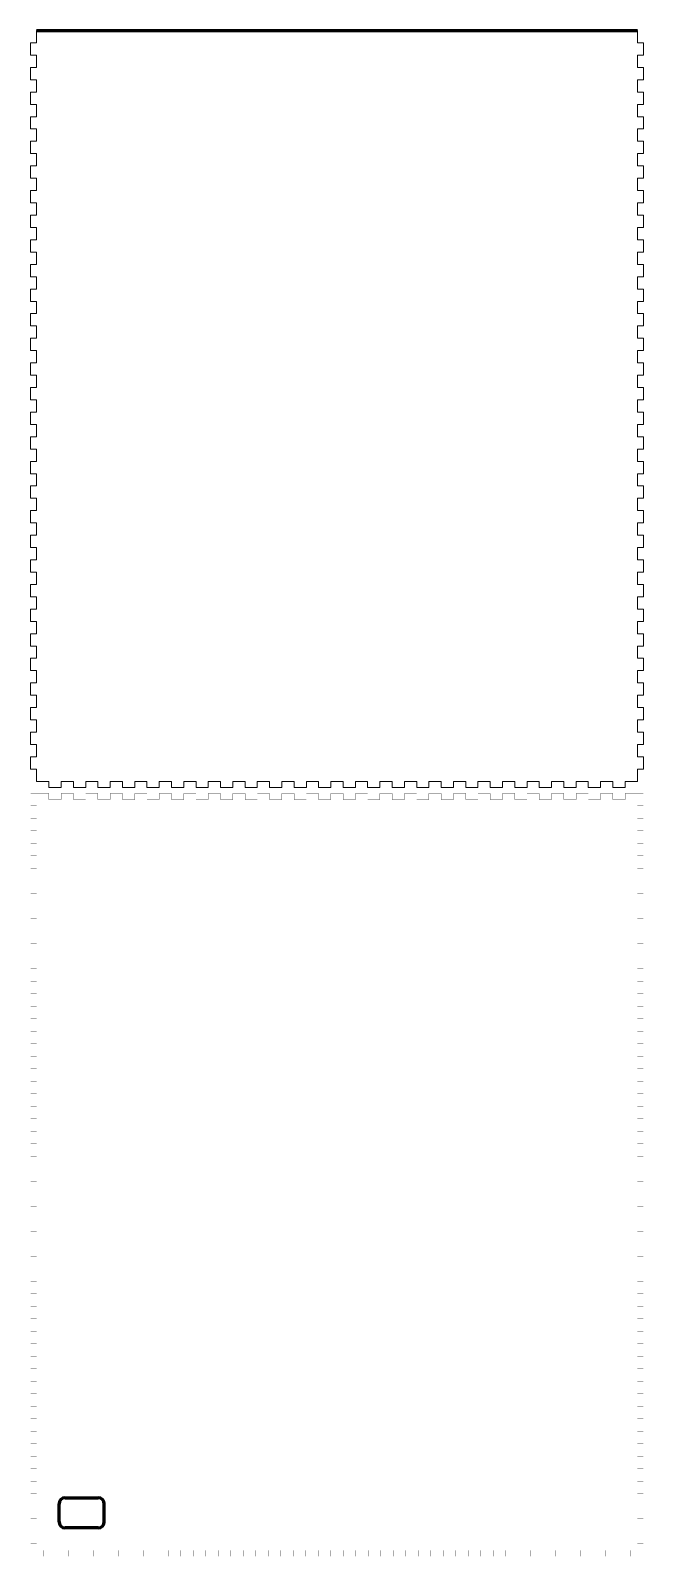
# Model space of a CAD drawing. Header units: millimetres. Extents: x 0 to 1432, y 0 to 2040.
# Drawn here: x 512 to 920, y 1024 to 2040 of the extents above; entities that cross this region are included whole.
import ezdxf

# ---------------------------------------------------------------- set-up
doc = ezdxf.new("R2010")
doc.units = ezdxf.units.MM
doc.linetypes.add('K5LT32768', pattern=[0])
doc.linetypes.add('K5LT_BASIC', pattern=[0])
doc.layers.add('1', color=7, linetype='Continuous')

msp = doc.modelspace()

# ---------------------------------------------------------------- linework, layer by layer
at = {"layer": '1', "color": 143, "linetype": 'K5LT_BASIC', "lineweight": 60, "true_color": 0x33acca}
for p, q in [((516, 2040), (916, 2040)), ((531, 1047), (531, 1059)), ((535, 1063), (557, 1063)), ((561, 1047), (561, 1059)), ((557, 1043), (535, 1043))]:
    msp.add_line(p, q, dxfattribs=at)
at = {"layer": '1', "color": 7, "linetype": 'K5LT32768', "lineweight": 18}
for p, q in [((516, 2040), (516, 2031.8)), ((916, 2031.8), (916, 2040)), ((516, 2031.8), (512, 2031.8)), ((512, 2031.8), (512, 2023.61)), ((512, 2023.61), (516, 2023.61)), ((516, 2023.61), (516, 2015.41)), ((920, 2031.8), (916, 2031.8)), ((916, 2015.41), (916, 2023.61)), ((916, 2023.61), (920, 2023.61)), ((920, 2023.61), (920, 2031.8)), ((516, 2015.41), (512, 2015.41)), ((512, 2015.41), (512, 2007.21)), ((920, 2015.41), (916, 2015.41)), ((920, 2007.21), (920, 2015.41)), ((512, 2007.21), (516, 2007.21)), ((516, 2007.21), (516, 1999.02)), ((916, 1999.02), (916, 2007.21)), ((916, 2007.21), (920, 2007.21)), ((516, 1999.02), (512, 1999.02)), ((512, 1999.02), (512, 1990.82)), ((920, 1999.02), (916, 1999.02)), ((920, 1990.82), (920, 1999.02)), ((512, 1990.82), (516, 1990.82)), ((516, 1982.62), (512, 1982.62)), ((512, 1982.62), (512, 1974.43)), ((516, 1990.82), (516, 1982.62)), ((916, 1982.62), (916, 1990.82)), ((916, 1990.82), (920, 1990.82)), ((920, 1982.62), (916, 1982.62)), ((920, 1974.43), (920, 1982.62)), ((512, 1974.43), (516, 1974.43)), ((516, 1974.43), (516, 1966.23)), ((916, 1966.23), (916, 1974.43)), ((916, 1974.43), (920, 1974.43)), ((516, 1966.23), (512, 1966.23)), ((512, 1966.23), (512, 1958.03)), ((920, 1966.23), (916, 1966.23)), ((920, 1958.03), (920, 1966.23)), ((512, 1958.03), (516, 1958.03)), ((516, 1958.03), (516, 1949.84)), ((916, 1949.84), (916, 1958.03)), ((916, 1958.03), (920, 1958.03)), ((516, 1949.84), (512, 1949.84)), ((512, 1949.84), (512, 1941.64)), ((512, 1941.64), (516, 1941.64)), ((516, 1941.64), (516, 1933.44)), ((920, 1949.84), (916, 1949.84)), ((916, 1933.44), (916, 1941.64)), ((916, 1941.64), (920, 1941.64)), ((920, 1941.64), (920, 1949.84)), ((516, 1933.44), (512, 1933.44)), ((512, 1933.44), (512, 1925.25)), ((920, 1933.44), (916, 1933.44)), ((920, 1925.25), (920, 1933.44)), ((512, 1925.25), (516, 1925.25)), ((516, 1925.25), (516, 1917.05)), ((916, 1917.05), (916, 1925.25)), ((916, 1925.25), (920, 1925.25)), ((516, 1917.05), (512, 1917.05)), ((512, 1917.05), (512, 1908.85)), ((920, 1917.05), (916, 1917.05)), ((920, 1908.85), (920, 1917.05)), ((512, 1908.85), (516, 1908.85)), ((516, 1900.66), (512, 1900.66)), ((512, 1900.66), (512, 1892.46)), ((516, 1908.85), (516, 1900.66)), ((916, 1900.66), (916, 1908.85)), ((916, 1908.85), (920, 1908.85)), ((920, 1900.66), (916, 1900.66)), ((920, 1892.46), (920, 1900.66)), ((512, 1892.46), (516, 1892.46)), ((516, 1892.46), (516, 1884.26)), ((916, 1884.26), (916, 1892.46)), ((916, 1892.46), (920, 1892.46)), ((516, 1884.26), (512, 1884.26)), ((512, 1884.26), (512, 1876.07)), ((920, 1884.26), (916, 1884.26)), ((920, 1876.07), (920, 1884.26)), ((512, 1876.07), (516, 1876.07)), ((516, 1876.07), (516, 1867.87)), ((916, 1867.87), (916, 1876.07)), ((916, 1876.07), (920, 1876.07)), ((516, 1867.87), (512, 1867.87)), ((512, 1867.87), (512, 1859.67)), ((512, 1859.67), (516, 1859.67)), ((516, 1859.67), (516, 1851.47)), ((920, 1867.87), (916, 1867.87)), ((916, 1851.47), (916, 1859.67)), ((916, 1859.67), (920, 1859.67)), ((920, 1859.67), (920, 1867.87)), ((516, 1851.47), (512, 1851.47)), ((512, 1851.47), (512, 1843.28)), ((920, 1851.47), (916, 1851.47)), ((920, 1843.28), (920, 1851.47)), ((512, 1843.28), (516, 1843.28)), ((516, 1843.28), (516, 1835.08)), ((916, 1835.08), (916, 1843.28)), ((916, 1843.28), (920, 1843.28)), ((516, 1835.08), (512, 1835.08)), ((512, 1835.08), (512, 1826.88)), ((920, 1835.08), (916, 1835.08)), ((920, 1826.88), (920, 1835.08)), ((512, 1826.88), (516, 1826.88)), ((516, 1826.88), (516, 1818.69)), ((916, 1818.69), (916, 1826.88)), ((916, 1826.88), (920, 1826.88)), ((516, 1818.69), (512, 1818.69)), ((512, 1818.69), (512, 1810.49)), ((512, 1810.49), (516, 1810.49)), ((516, 1810.49), (516, 1802.3)), ((920, 1818.69), (916, 1818.69)), ((916, 1802.3), (916, 1810.49)), ((916, 1810.49), (920, 1810.49)), ((920, 1810.49), (920, 1818.69)), ((516, 1802.3), (512, 1802.3)), ((512, 1802.3), (512, 1794.1)), ((920, 1802.3), (916, 1802.3)), ((920, 1794.1), (920, 1802.3)), ((512, 1794.1), (516, 1794.1)), ((516, 1794.1), (516, 1785.9)), ((916, 1785.9), (916, 1794.1)), ((916, 1794.1), (920, 1794.1)), ((516, 1785.9), (512, 1785.9)), ((512, 1785.9), (512, 1777.7)), ((920, 1785.9), (916, 1785.9)), ((920, 1777.7), (920, 1785.9)), ((512, 1777.7), (516, 1777.7)), ((516, 1769.51), (512, 1769.51)), ((512, 1769.51), (512, 1761.31)), ((516, 1777.7), (516, 1769.51)), ((916, 1769.51), (916, 1777.7)), ((916, 1777.7), (920, 1777.7)), ((920, 1769.51), (916, 1769.51)), ((920, 1761.31), (920, 1769.51)), ((512, 1761.31), (516, 1761.31)), ((516, 1761.31), (516, 1753.12)), ((916, 1753.12), (916, 1761.31)), ((916, 1761.31), (920, 1761.31)), ((516, 1753.12), (512, 1753.12)), ((512, 1753.12), (512, 1744.92)), ((920, 1753.12), (916, 1753.12)), ((920, 1744.92), (920, 1753.12)), ((512, 1744.92), (516, 1744.92)), ((516, 1744.92), (516, 1736.72)), ((916, 1736.72), (916, 1744.92)), ((916, 1744.92), (920, 1744.92)), ((516, 1736.72), (512, 1736.72)), ((512, 1736.72), (512, 1728.53)), ((512, 1728.53), (516, 1728.53)), ((516, 1728.53), (516, 1720.33)), ((920, 1736.72), (916, 1736.72)), ((916, 1720.33), (916, 1728.53)), ((916, 1728.53), (920, 1728.53)), ((920, 1728.53), (920, 1736.72)), ((516, 1720.33), (512, 1720.33)), ((512, 1720.33), (512, 1712.13)), ((920, 1720.33), (916, 1720.33)), ((920, 1712.13), (920, 1720.33)), ((512, 1712.13), (516, 1712.13)), ((516, 1712.13), (516, 1703.93)), ((916, 1703.93), (916, 1712.13)), ((916, 1712.13), (920, 1712.13)), ((516, 1703.93), (512, 1703.93)), ((512, 1703.93), (512, 1695.74)), ((920, 1703.93), (916, 1703.93)), ((920, 1695.74), (920, 1703.93)), ((512, 1695.74), (516, 1695.74)), ((516, 1687.54), (512, 1687.54)), ((512, 1687.54), (512, 1679.34)), ((516, 1695.74), (516, 1687.54)), ((916, 1687.54), (916, 1695.74)), ((916, 1695.74), (920, 1695.74)), ((920, 1687.54), (916, 1687.54)), ((920, 1679.34), (920, 1687.54)), ((512, 1679.34), (516, 1679.34)), ((516, 1679.34), (516, 1671.15)), ((916, 1671.15), (916, 1679.34)), ((916, 1679.34), (920, 1679.34)), ((516, 1671.15), (512, 1671.15)), ((512, 1671.15), (512, 1662.95)), ((920, 1671.15), (916, 1671.15)), ((920, 1662.95), (920, 1671.15)), ((512, 1662.95), (516, 1662.95)), ((516, 1662.95), (516, 1654.75)), ((916, 1654.75), (916, 1662.95)), ((916, 1662.95), (920, 1662.95)), ((516, 1654.75), (512, 1654.75)), ((512, 1654.75), (512, 1646.56)), ((512, 1646.56), (516, 1646.56)), ((516, 1646.56), (516, 1638.36)), ((920, 1654.75), (916, 1654.75)), ((916, 1638.36), (916, 1646.56)), ((916, 1646.56), (920, 1646.56)), ((920, 1646.56), (920, 1654.75)), ((516, 1638.36), (512, 1638.36)), ((512, 1638.36), (512, 1630.16)), ((920, 1638.36), (916, 1638.36)), ((920, 1630.16), (920, 1638.36)), ((512, 1630.16), (516, 1630.16)), ((516, 1630.16), (516, 1621.97)), ((916, 1621.97), (916, 1630.16)), ((916, 1630.16), (920, 1630.16)), ((516, 1621.97), (512, 1621.97)), ((512, 1621.97), (512, 1613.77)), ((920, 1621.97), (916, 1621.97)), ((920, 1613.77), (920, 1621.97)), ((512, 1613.77), (516, 1613.77)), ((516, 1605.57), (512, 1605.57)), ((512, 1605.57), (512, 1597.38)), ((516, 1613.77), (516, 1605.57)), ((916, 1605.57), (916, 1613.77)), ((916, 1613.77), (920, 1613.77)), ((920, 1605.57), (916, 1605.57)), ((920, 1597.38), (920, 1605.57)), ((512, 1597.38), (516, 1597.38)), ((516, 1597.38), (516, 1589.18)), ((916, 1589.18), (916, 1597.38)), ((916, 1597.38), (920, 1597.38)), ((516, 1589.18), (512, 1589.18)), ((512, 1589.18), (512, 1580.98)), ((920, 1589.18), (916, 1589.18)), ((920, 1580.98), (920, 1589.18)), ((512, 1580.98), (516, 1580.98)), ((516, 1580.98), (516, 1572.79)), ((916, 1572.79), (916, 1580.98)), ((916, 1580.98), (920, 1580.98)), ((516, 1572.79), (512, 1572.79)), ((512, 1572.79), (512, 1564.59)), ((920, 1572.79), (916, 1572.79)), ((920, 1564.59), (920, 1572.79)), ((512, 1564.59), (516, 1564.59)), ((516, 1556.39), (512, 1556.39)), ((512, 1556.39), (512, 1548.2)), ((516, 1564.59), (516, 1556.39)), ((916, 1556.39), (916, 1564.59)), ((916, 1564.59), (920, 1564.59)), ((920, 1556.39), (916, 1556.39)), ((920, 1548.2), (920, 1556.39)), ((512, 1548.2), (516, 1548.2)), ((516, 1548.2), (516, 1540)), ((916, 1540), (916, 1548.2)), ((916, 1548.2), (920, 1548.2)), ((516, 1540), (524.16, 1540)), ((524.16, 1540), (524.16, 1536)), ((524.16, 1536), (532.33, 1536)), ((532.33, 1536), (532.33, 1540)), ((532.33, 1540), (540.49, 1540)), ((540.49, 1540), (540.49, 1536)), ((540.49, 1536), (548.65, 1536)), ((548.65, 1536), (548.65, 1540)), ((548.65, 1540), (556.82, 1540)), ((556.82, 1540), (556.82, 1536)), ((556.82, 1536), (564.98, 1536)), ((564.98, 1536), (564.98, 1540)), ((564.98, 1540), (573.14, 1540)), ((573.14, 1540), (573.14, 1536)), ((573.14, 1536), (581.31, 1536)), ((581.31, 1536), (581.31, 1540)), ((581.31, 1540), (589.47, 1540)), ((589.47, 1540), (589.47, 1536)), ((589.47, 1536), (597.63, 1536)), ((597.63, 1536), (597.63, 1540)), ((597.63, 1540), (605.8, 1540)), ((605.8, 1540), (605.8, 1536)), ((605.8, 1536), (613.96, 1536)), ((613.96, 1536), (613.96, 1540)), ((613.96, 1540), (622.12, 1540)), ((622.12, 1540), (622.12, 1536)), ((622.12, 1536), (630.29, 1536)), ((630.29, 1536), (630.29, 1540)), ((630.29, 1540), (638.45, 1540)), ((638.45, 1540), (638.45, 1536)), ((638.45, 1536), (646.61, 1536)), ((646.61, 1536), (646.61, 1540)), ((646.61, 1540), (654.78, 1540)), ((654.78, 1540), (654.78, 1536)), ((654.78, 1536), (662.94, 1536)), ((662.94, 1536), (662.94, 1540)), ((662.94, 1540), (671.1, 1540)), ((671.1, 1540), (671.1, 1536)), ((671.1, 1536), (679.26, 1536)), ((679.26, 1536), (679.26, 1540)), ((679.26, 1540), (687.43, 1540)), ((687.43, 1540), (687.43, 1536)), ((687.43, 1536), (695.59, 1536)), ((695.59, 1536), (695.59, 1540)), ((695.59, 1540), (703.75, 1540)), ((703.75, 1540), (703.75, 1536)), ((703.75, 1536), (711.92, 1536)), ((711.92, 1536), (711.92, 1540)), ((711.92, 1540), (720.08, 1540)), ((720.08, 1540), (720.08, 1536)), ((720.08, 1536), (728.25, 1536)), ((728.25, 1536), (728.25, 1540)), ((728.25, 1540), (736.41, 1540)), ((736.41, 1540), (736.41, 1536)), ((736.41, 1536), (744.57, 1536)), ((744.57, 1536), (744.57, 1540)), ((744.57, 1540), (752.74, 1540)), ((752.74, 1540), (752.74, 1536)), ((752.74, 1536), (760.9, 1536)), ((760.9, 1536), (760.9, 1540)), ((760.9, 1540), (769.06, 1540)), ((769.06, 1540), (769.06, 1536)), ((769.06, 1536), (777.22, 1536)), ((777.22, 1536), (777.22, 1540)), ((777.22, 1540), (785.39, 1540)), ((785.39, 1540), (785.39, 1536)), ((785.39, 1536), (793.55, 1536)), ((793.55, 1536), (793.55, 1540)), ((793.55, 1540), (801.71, 1540)), ((801.71, 1540), (801.71, 1536)), ((801.71, 1536), (809.88, 1536)), ((809.88, 1536), (809.88, 1540)), ((809.88, 1540), (818.04, 1540)), ((818.04, 1540), (818.04, 1536)), ((818.04, 1536), (826.2, 1536)), ((826.2, 1536), (826.2, 1540)), ((826.2, 1540), (834.37, 1540)), ((834.37, 1540), (834.37, 1536)), ((834.37, 1536), (842.53, 1536)), ((842.53, 1536), (842.53, 1540)), ((842.53, 1540), (850.69, 1540)), ((850.69, 1540), (850.69, 1536)), ((850.69, 1536), (858.86, 1536)), ((858.86, 1536), (858.86, 1540)), ((858.86, 1540), (867.02, 1540)), ((867.02, 1540), (867.02, 1536)), ((867.02, 1536), (875.18, 1536)), ((875.18, 1536), (875.18, 1540)), ((875.18, 1540), (883.35, 1540)), ((883.35, 1540), (883.35, 1536)), ((883.35, 1536), (891.51, 1536)), ((891.51, 1536), (891.51, 1540)), ((891.51, 1540), (899.67, 1540)), ((899.67, 1540), (899.67, 1536)), ((899.67, 1536), (907.84, 1536)), ((907.84, 1536), (907.84, 1540)), ((907.84, 1540), (916, 1540))]:
    msp.add_line(p, q, dxfattribs=at)
at = {"layer": '1', "color": 232, "true_color": 0xc52b79}
for p in [(218, 688.13), (458, 778.29)]:
    msp.add_xline(p, (0, 1), dxfattribs=at)
at = {"layer": '1', "color": 7, "linetype": 'K5LT32768', "const_width": 0.18}
msp.add_lwpolyline([(516, 1532), (524.16, 1532), (524.16, 1528), (532.33, 1528), (532.33, 1532), (540.49, 1532), (540.49, 1528), (548.65, 1528), (548.65, 1532), (556.82, 1532), (556.82, 1528), (564.98, 1528), (564.98, 1532), (573.14, 1532), (573.14, 1528), (581.31, 1528), (581.31, 1532), (589.47, 1532), (589.47, 1528), (597.63, 1528), (597.63, 1532), (605.8, 1532), (605.8, 1528), (613.96, 1528), (613.96, 1532), (622.12, 1532), (622.12, 1528), (630.29, 1528), (630.29, 1532), (638.45, 1532), (638.45, 1528), (646.61, 1528), (646.61, 1532), (654.78, 1532), (654.78, 1528), (662.94, 1528), (662.94, 1532), (671.1, 1532), (671.1, 1528), (679.26, 1528), (679.26, 1532), (687.43, 1532), (687.43, 1528), (695.59, 1528), (695.59, 1532), (703.75, 1532), (703.75, 1528), (711.92, 1528), (711.92, 1532), (720.08, 1532), (720.08, 1528), (728.25, 1528), (728.25, 1532), (736.41, 1532), (736.41, 1528), (744.57, 1528), (744.57, 1532), (752.74, 1532), (752.74, 1528), (760.9, 1528), (760.9, 1532), (769.06, 1532), (769.06, 1528), (777.22, 1528), (777.22, 1532), (785.39, 1532), (785.39, 1528), (793.55, 1528), (793.55, 1532), (801.71, 1532), (801.71, 1528), (809.88, 1528), (809.88, 1532), (818.04, 1532), (818.04, 1528), (826.2, 1528), (826.2, 1532), (834.37, 1532), (834.37, 1528), (842.53, 1528), (842.53, 1532), (850.69, 1532), (850.69, 1528), (858.86, 1528), (858.86, 1532), (867.02, 1532), (867.02, 1528), (875.18, 1528), (875.18, 1532), (883.35, 1532), (883.35, 1528), (891.51, 1528), (891.51, 1532), (899.67, 1532), (899.67, 1528), (907.84, 1528), (907.84, 1532), (916, 1532), (920, 1532), (920, 1523.67), (916, 1523.67), (916, 1515.34), (920, 1515.34), (920, 1507.02), (916, 1507.02), (916, 1498.69), (920, 1498.69), (920, 1490.36), (916, 1490.36), (916, 1482.03), (920, 1482.03), (920, 1473.7), (916, 1473.7), (916, 1465.38), (920, 1465.38), (920, 1457.05), (916, 1457.05), (916, 1448.72), (920, 1448.72), (920, 1440.39), (916, 1440.39), (916, 1432.07), (920, 1432.07), (920, 1423.74), (916, 1423.74), (916, 1415.41), (920, 1415.41), (920, 1407.08), (916, 1407.08), (916, 1398.75), (920, 1398.75), (920, 1390.43), (916, 1390.43), (916, 1382.1), (920, 1382.1), (920, 1373.77), (916, 1373.77), (916, 1365.44), (920, 1365.44), (920, 1357.12), (916, 1357.12), (916, 1348.79), (920, 1348.79), (920, 1340.46), (916, 1340.46), (916, 1332.13), (920, 1332.13), (920, 1323.8), (916, 1323.8), (916, 1315.47), (920, 1315.47), (920, 1307.15), (916, 1307.15), (916, 1298.82), (920, 1298.82), (920, 1290.49), (916, 1290.49), (916, 1282.16), (920, 1282.16), (920, 1273.84), (916, 1273.84), (916, 1265.51), (920, 1265.51), (920, 1257.18), (916, 1257.18), (916, 1248.85), (920, 1248.85), (920, 1240.53), (916, 1240.53), (916, 1232.2), (920, 1232.2), (920, 1223.87), (916, 1223.87), (916, 1215.54), (920, 1215.54), (920, 1207.21), (916, 1207.21), (916, 1198.88), (920, 1198.88), (920, 1190.56), (916, 1190.56), (916, 1182.23), (920, 1182.23), (920, 1173.9), (916, 1173.9), (916, 1165.57), (920, 1165.57), (920, 1157.25), (916, 1157.25), (916, 1148.92), (920, 1148.92), (920, 1140.59), (916, 1140.59), (916, 1132.26), (920, 1132.26), (920, 1123.93), (916, 1123.93), (916, 1115.61), (920, 1115.61), (920, 1107.28), (916, 1107.28), (916, 1098.95), (920, 1098.95), (920, 1090.62), (916, 1090.62), (916, 1082.3), (920, 1082.3), (920, 1073.97), (916, 1073.97), (916, 1065.64), (920, 1065.64), (920, 1057.31), (916, 1057.31), (916, 1048.98), (920, 1048.98), (920, 1040.66), (916, 1040.66), (916, 1032.33), (920, 1032.33), (920, 1024), (911.67, 1024), (911.67, 1028), (903.35, 1028), (903.35, 1024), (895.02, 1024), (895.02, 1028), (886.69, 1028), (886.69, 1024), (878.37, 1024), (878.37, 1028), (870.04, 1028), (870.04, 1024), (861.71, 1024), (861.71, 1028), (853.39, 1028), (853.39, 1024), (845.06, 1024), (845.06, 1028), (836.74, 1028), (836.74, 1024), (828.41, 1024), (828.41, 1028), (820.08, 1028), (820.08, 1024), (811.75, 1024), (811.75, 1028), (803.43, 1028), (803.43, 1024), (795.1, 1024), (795.1, 1028), (786.78, 1028), (786.78, 1024), (778.45, 1024), (778.45, 1028), (770.12, 1028), (770.12, 1024), (761.8, 1024), (761.8, 1028), (753.47, 1028), (753.47, 1024), (745.14, 1024), (745.14, 1028), (736.82, 1028), (736.82, 1024), (728.49, 1024), (728.49, 1028), (720.16, 1028), (720.16, 1024), (711.84, 1024), (711.84, 1028), (703.51, 1028), (703.51, 1024), (695.18, 1024), (695.18, 1028), (686.86, 1028), (686.86, 1024), (678.53, 1024), (678.53, 1028), (670.2, 1028), (670.2, 1024), (661.88, 1024), (661.88, 1028), (653.55, 1028), (653.55, 1024), (645.22, 1024), (645.22, 1028), (636.9, 1028), (636.9, 1024), (628.57, 1024), (628.57, 1028), (620.25, 1028), (620.25, 1024), (611.92, 1024), (611.92, 1028), (603.59, 1028), (603.59, 1024), (595.26, 1024), (595.26, 1028), (586.94, 1028), (586.94, 1024), (578.61, 1024), (578.61, 1028), (570.29, 1028), (570.29, 1024), (561.96, 1024), (561.96, 1028), (553.63, 1028), (553.63, 1024), (545.31, 1024), (545.31, 1028), (536.98, 1028), (536.98, 1024), (528.65, 1024), (528.65, 1028), (520.33, 1028), (520.33, 1024), (512, 1024), (512, 1032.33), (516, 1032.33), (516, 1040.66), (512, 1040.66), (512, 1048.98), (516, 1048.98), (516, 1057.31), (512, 1057.31), (512, 1065.64), (516, 1065.64), (516, 1073.97), (512, 1073.97), (512, 1082.3), (516, 1082.3), (516, 1090.62), (512, 1090.62), (512, 1098.95), (516, 1098.95), (516, 1107.28), (512, 1107.28), (512, 1115.61), (516, 1115.61), (516, 1123.93), (512, 1123.93), (512, 1132.26), (516, 1132.26), (516, 1140.59), (512, 1140.59), (512, 1148.92), (516, 1148.92), (516, 1157.25), (512, 1157.25), (512, 1165.57), (516, 1165.57), (516, 1173.9), (512, 1173.9), (512, 1182.23), (516, 1182.23), (516, 1190.56), (512, 1190.56), (512, 1198.88), (516, 1198.88), (516, 1207.21), (512, 1207.21), (512, 1215.54), (516, 1215.54), (516, 1223.87), (512, 1223.87), (512, 1232.2), (516, 1232.2), (516, 1240.53), (512, 1240.53), (512, 1248.85), (516, 1248.85), (516, 1257.18), (512, 1257.18), (512, 1265.51), (516, 1265.51), (516, 1273.84), (512, 1273.84), (512, 1282.16), (516, 1282.16), (516, 1290.49), (512, 1290.49), (512, 1298.82), (516, 1298.82), (516, 1307.15), (512, 1307.15), (512, 1315.47), (516, 1315.47), (516, 1323.8), (512, 1323.8), (512, 1332.13), (516, 1332.13), (516, 1340.46), (512, 1340.46), (512, 1348.79), (516, 1348.79), (516, 1357.12), (512, 1357.12), (512, 1365.44), (516, 1365.44), (516, 1373.77), (512, 1373.77), (512, 1382.1), (516, 1382.1), (516, 1390.43), (512, 1390.43), (512, 1398.75), (516, 1398.75), (516, 1407.08), (512, 1407.08), (512, 1415.41), (516, 1415.41), (516, 1423.74), (512, 1423.74), (512, 1432.07), (516, 1432.07), (516, 1440.39), (512, 1440.39), (512, 1448.72), (516, 1448.72), (516, 1457.05), (512, 1457.05), (512, 1465.38), (516, 1465.38), (516, 1473.7), (512, 1473.7), (512, 1482.03), (516, 1482.03), (516, 1490.36), (512, 1490.36), (512, 1498.69), (516, 1498.69), (516, 1507.02), (512, 1507.02), (512, 1515.34), (516, 1515.34), (516, 1523.67), (512, 1523.67), (512, 1532), (516, 1532)], dxfattribs=at)
at = {"layer": '1', "color": 143, "linetype": 'K5LT_BASIC', "lineweight": 60, "true_color": 0x33acca}
for centre, start, end in [((535, 1059), 90, 180), ((557, 1059), 0, 90), ((535, 1047), 180, 270), ((557, 1047), 270, 0)]:
    msp.add_arc(centre, 4, start, end, dxfattribs=at)

doc.saveas('drawing.dxf')
